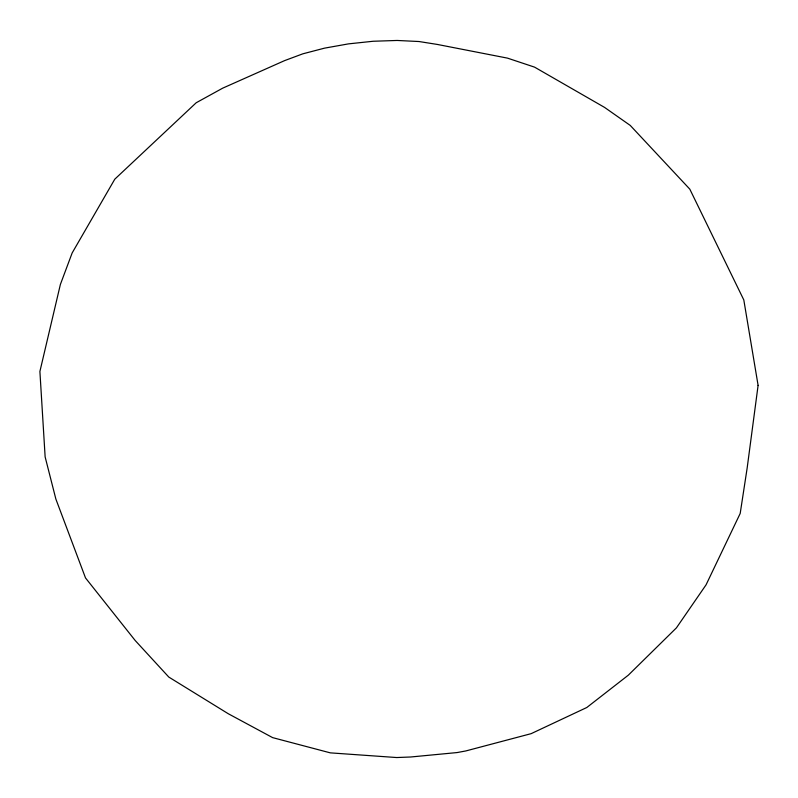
<?xml version="1.0" encoding="UTF-8"?>
<svg xmlns="http://www.w3.org/2000/svg" width="798" height="798" viewBox="0 0 798 798"><rect width="100%" height="100%" fill="white"/><g stroke="black" fill="none" stroke-linecap="round" stroke-linejoin="round"><path stroke-width="1.2" d="M758.1 385.384L747.157 468.067L740.195 513.453L706.06 584.844L676.425 627.866L628.305 675.188L586.799 707.507L531.139 733.661L465.803 750.948L457.104 752.564L410.671 756.993L396.706 757.541L330.332 752.863L272.637 737.631L228.248 713.721L168.807 677.073L135.201 640.515L85.516 577.942L55.88 499.099L45.137 456.915L39.9 371.459L60.389 284.427L72.159 252.946L114.792 179.181L196.198 102.752L222.702 88.159L284.667 60.588L302.861 53.815L324.587 48.139L348.507 43.87L373.175 41.257L397.155 40.459L419 41.526L437.334 44.439L507.468 58.124L534.56 67.132L604.545 107.391L630.25 125.426L689.811 189.156L743.806 299.948L758.1 385.384"/></g></svg>
